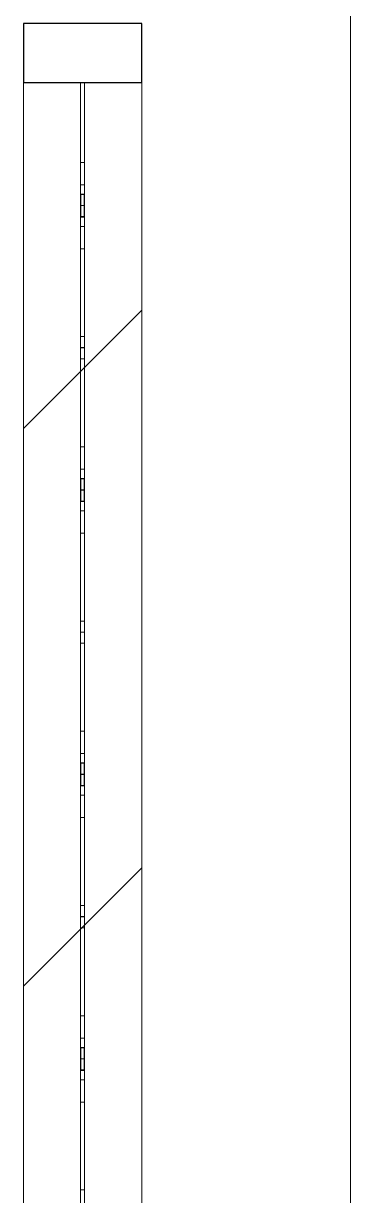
# Model space of a CAD drawing. Header units: millimetres. Extents: x -4948 to 42228, y -4856 to 69378.
# Drawn here: x -1136 to -970, y 23648 to 24242 of the extents above; entities that cross this region are included whole.
import ezdxf

# ---------------------------------------------------------------- set-up
doc = ezdxf.new("R2010")
doc.units = ezdxf.units.MM
doc.layers.add('A-FLOR', color=192, linetype='Continuous', lineweight=13)
doc.layers.add('A-GLAZ-CWMG', color=51, linetype='Continuous', lineweight=9)
pattern_1 = [(45, (0, 0), (-141.4214, 141.4214), [])]

# ---------------------------------------------------------------- blocks, each defined once
blk = doc.blocks.new('27ELB-RD-AR-0000-BIM_rvt-1-1 этаж отм_ _0_000 лотки')
at = {"layer": 'A-GLAZ-CWMG'}
h = blk.add_hatch(dxfattribs=at)
h.set_pattern_fill('FP_3', color=252, style=0, pattern_type=2)
h.set_pattern_definition(pattern_1)
h.paths.add_polyline_path([(-1076.26, 24051.77), (-1076.26, 24103.53), (-1136.26, 24103.53), (-1136.26, 24051.77), (-1084.48, 24051.77)], flags=0)
h = blk.add_hatch(dxfattribs=at)
h.set_pattern_fill('FP_4', color=252, style=0, pattern_type=2)
h.set_pattern_definition(pattern_1)
h.paths.add_polyline_path([(-1076.26, 23959.31), (-1076.26, 24051.77), (-1136.26, 24051.77), (-1136.26, 23959.31), (-1084.48, 23959.31)], flags=0)
h = blk.add_hatch(dxfattribs=at)
h.set_pattern_fill('FP_3', color=252, style=0, pattern_type=2)
h.set_pattern_definition(pattern_1)
h.paths.add_polyline_path([(-1076.26, 23763.32), (-1076.26, 23815.09), (-1136.26, 23815.09), (-1136.26, 23763.32), (-1084.48, 23763.32)], flags=0)
h = blk.add_hatch(dxfattribs=at)
h.set_pattern_fill('FP_13', color=252, style=0, pattern_type=2)
h.set_pattern_definition(pattern_1)
h.paths.add_polyline_path([(-1076.26, 23670.87), (-1076.26, 23763.32), (-1136.26, 23763.32), (-1136.26, 23670.87), (-1084.48, 23670.87)], flags=0)
at = {"layer": 'A-FLOR', "color": 252, "lineweight": 9}
blk.add_line((-970.26, 18605.6), (-970.26, 24778.6), dxfattribs=at)
at = {"layer": 'A-GLAZ-CWMG', "color": 252, "lineweight": 25}
for p, q in [((-1136.26, 24242.1), (-1136.26, 24212.1)), ((-1076.26, 24242.1), (-1136.26, 24242.1)), ((-1076.26, 24212.1), (-1076.26, 24242.1)), ((-1136.26, 24212.1), (-1076.26, 24212.1)), ((-1105.26, 24155.42), (-1107.26, 24155.42)), ((-1107.26, 24155.42), (-1107.26, 24149.76)), ((-1105.26, 24149.76), (-1105.26, 24155.42)), ((-1107.26, 24149.76), (-1107.26, 24144.1)), ((-1105.26, 24144.1), (-1105.26, 24149.76)), ((-1107.26, 24144.1), (-1105.26, 24144.1)), ((-1105.26, 24011.2), (-1107.26, 24011.2)), ((-1107.26, 24011.2), (-1107.26, 24005.54)), ((-1105.26, 24005.54), (-1105.26, 24011.2)), ((-1107.26, 24005.54), (-1107.26, 23999.88)), ((-1105.26, 23999.88), (-1105.26, 24005.54)), ((-1107.26, 23999.88), (-1105.26, 23999.88)), ((-1105.26, 23866.97), (-1107.26, 23866.97)), ((-1107.26, 23866.97), (-1107.26, 23861.32)), ((-1105.26, 23861.32), (-1105.26, 23866.97)), ((-1107.26, 23861.32), (-1107.26, 23855.66)), ((-1105.26, 23855.66), (-1105.26, 23861.32)), ((-1107.26, 23855.66), (-1105.26, 23855.66)), ((-1105.26, 23722.75), (-1107.26, 23722.75)), ((-1107.26, 23722.75), (-1107.26, 23717.1)), ((-1105.26, 23717.1), (-1105.26, 23722.75)), ((-1107.26, 23717.1), (-1107.26, 23711.44)), ((-1105.26, 23711.44), (-1105.26, 23717.1)), ((-1107.26, 23711.44), (-1105.26, 23711.44))]:
    blk.add_line(p, q, dxfattribs=at)
at = {"layer": 'A-GLAZ-CWMG', "color": 252}
for p, q in [((-1136.26, 24195.99), (-1136.26, 24212.1)), ((-1107.26, 24149.76), (-1107.26, 24212.1)), ((-1107.26, 24149.76), (-1107.26, 24212.1)), ((-1107.26, 24149.76), (-1107.26, 24212.1)), ((-1107.26, 24149.76), (-1107.26, 24212.1)), ((-1107.26, 24155.42), (-1107.26, 24212.1)), ((-1107.26, 24152.59), (-1107.26, 24212.1)), ((-1107.26, 24152.59), (-1107.26, 24212.1)), ((-1107.26, 24152.59), (-1107.26, 24212.1)), ((-1107.26, 24149.76), (-1107.26, 24212.1)), ((-1107.26, 24149.76), (-1107.26, 24212.1)), ((-1107.26, 24149.76), (-1107.26, 24212.1)), ((-1107.26, 24149.76), (-1107.26, 24212.1)), ((-1107.26, 24152.59), (-1107.26, 24212.1)), ((-1107.26, 24152.59), (-1107.26, 24212.1)), ((-1107.26, 24152.59), (-1107.26, 24212.1)), ((-1107.26, 24152.59), (-1107.26, 24212.1)), ((-1105.26, 24212.1), (-1105.26, 24149.76)), ((-1105.26, 24212.1), (-1105.26, 24149.76)), ((-1105.26, 24212.1), (-1105.26, 24149.76)), ((-1105.26, 24212.1), (-1105.26, 24149.76)), ((-1105.26, 24212.1), (-1105.26, 24155.42)), ((-1105.26, 24212.1), (-1105.26, 24152.59)), ((-1105.26, 24212.1), (-1105.26, 24152.59)), ((-1105.26, 24212.1), (-1105.26, 24152.59)), ((-1105.26, 24212.1), (-1105.26, 24149.76)), ((-1105.26, 24212.1), (-1105.26, 24149.76)), ((-1105.26, 24212.1), (-1105.26, 24149.76)), ((-1105.26, 24212.1), (-1105.26, 24149.76)), ((-1105.26, 24212.1), (-1105.26, 24152.59)), ((-1105.26, 24212.1), (-1105.26, 24152.59)), ((-1105.26, 24212.1), (-1105.26, 24152.59)), ((-1105.26, 24212.1), (-1105.26, 24152.59)), ((-1076.26, 24195.99), (-1076.26, 24212.1)), ((-1136.26, 24103.53), (-1136.26, 24195.99)), ((-1076.26, 24103.53), (-1076.26, 24195.99)), ((-1107.26, 24152.59), (-1107.26, 24171.65)), ((-1105.26, 24171.65), (-1107.26, 24171.65)), ((-1105.26, 24171.65), (-1105.26, 24152.59)), ((-1107.26, 24160.33), (-1105.26, 24160.33)), ((-1107.26, 24155.42), (-1105.26, 24155.42)), ((-1107.26, 24155.42), (-1105.26, 24155.42)), ((-1107.26, 24155.42), (-1105.26, 24155.42)), ((-1107.26, 24155.42), (-1105.26, 24155.42)), ((-1107.26, 24155.42), (-1105.26, 24155.42)), ((-1107.26, 24155.42), (-1105.26, 24155.42)), ((-1107.26, 24155.42), (-1105.26, 24155.42)), ((-1107.26, 24155.42), (-1105.26, 24155.42)), ((-1107.26, 24080.48), (-1107.26, 24152.59)), ((-1107.26, 24080.48), (-1107.26, 24152.59)), ((-1107.26, 24080.48), (-1107.26, 24152.59)), ((-1107.26, 24080.48), (-1107.26, 24152.59)), ((-1107.26, 24080.48), (-1107.26, 24152.59)), ((-1107.26, 24080.48), (-1107.26, 24152.59)), ((-1107.26, 24080.48), (-1107.26, 24152.59)), ((-1107.26, 24080.48), (-1107.26, 24152.59)), ((-1105.26, 24152.59), (-1105.26, 24080.48)), ((-1105.26, 24152.59), (-1105.26, 24080.48)), ((-1105.26, 24152.59), (-1105.26, 24080.48)), ((-1105.26, 24152.59), (-1105.26, 24080.48)), ((-1105.26, 24152.59), (-1105.26, 24080.48)), ((-1105.26, 24152.59), (-1105.26, 24080.48)), ((-1105.26, 24152.59), (-1105.26, 24080.48)), ((-1105.26, 24152.59), (-1105.26, 24080.48)), ((-1105.26, 24149.84), (-1107.26, 24149.84)), ((-1107.26, 24149.84), (-1107.26, 24144.18)), ((-1105.26, 24149.84), (-1107.26, 24149.84)), ((-1107.26, 24149.84), (-1107.26, 24144.18)), ((-1105.26, 24149.84), (-1107.26, 24149.84)), ((-1107.26, 24149.84), (-1107.26, 24144.18)), ((-1105.26, 24149.84), (-1107.26, 24149.84)), ((-1107.26, 24149.84), (-1107.26, 24144.18)), ((-1105.26, 24149.84), (-1107.26, 24149.84)), ((-1107.26, 24149.84), (-1107.26, 24144.18)), ((-1105.26, 24149.84), (-1107.26, 24149.84)), ((-1107.26, 24149.84), (-1107.26, 24144.18)), ((-1105.26, 24149.84), (-1107.26, 24149.84)), ((-1107.26, 24149.84), (-1107.26, 24144.18)), ((-1105.26, 24149.84), (-1107.26, 24149.84)), ((-1107.26, 24149.84), (-1107.26, 24144.18)), ((-1105.26, 24149.76), (-1107.26, 24149.76)), ((-1105.26, 24149.76), (-1107.26, 24149.76)), ((-1105.26, 24149.76), (-1107.26, 24149.76)), ((-1105.26, 24149.76), (-1107.26, 24149.76)), ((-1105.26, 24149.76), (-1107.26, 24149.76)), ((-1105.26, 24149.76), (-1107.26, 24149.76)), ((-1105.26, 24149.76), (-1107.26, 24149.76)), ((-1105.26, 24149.76), (-1107.26, 24149.76)), ((-1105.26, 24149.76), (-1107.26, 24149.76)), ((-1107.26, 24149.76), (-1107.26, 24144.1)), ((-1105.26, 24144.18), (-1105.26, 24149.84)), ((-1105.26, 24144.18), (-1105.26, 24149.84)), ((-1105.26, 24144.18), (-1105.26, 24149.84)), ((-1105.26, 24144.18), (-1105.26, 24149.84)), ((-1105.26, 24144.18), (-1105.26, 24149.84)), ((-1105.26, 24144.18), (-1105.26, 24149.84)), ((-1105.26, 24144.18), (-1105.26, 24149.84)), ((-1105.26, 24144.18), (-1105.26, 24149.84)), ((-1105.26, 24144.1), (-1105.26, 24149.76)), ((-1107.26, 24144.18), (-1105.26, 24144.18)), ((-1107.26, 24077.65), (-1107.26, 24144.18)), ((-1107.26, 24144.18), (-1105.26, 24144.18)), ((-1107.26, 24077.65), (-1107.26, 24144.18)), ((-1107.26, 24144.18), (-1105.26, 24144.18)), ((-1107.26, 24077.65), (-1107.26, 24144.18)), ((-1107.26, 24144.18), (-1105.26, 24144.18)), ((-1107.26, 24077.65), (-1107.26, 24144.18)), ((-1107.26, 24144.18), (-1105.26, 24144.18)), ((-1107.26, 24077.65), (-1107.26, 24144.18)), ((-1107.26, 24144.18), (-1105.26, 24144.18)), ((-1107.26, 24077.65), (-1107.26, 24144.18)), ((-1107.26, 24144.18), (-1105.26, 24144.18)), ((-1107.26, 24077.65), (-1107.26, 24144.18)), ((-1107.26, 24144.18), (-1105.26, 24144.18)), ((-1107.26, 24077.65), (-1107.26, 24144.18)), ((-1107.26, 24144.1), (-1105.26, 24144.1)), ((-1107.26, 24127.87), (-1107.26, 24144.1)), ((-1105.26, 24144.18), (-1105.26, 24077.65)), ((-1105.26, 24144.18), (-1105.26, 24077.65)), ((-1105.26, 24144.18), (-1105.26, 24077.65)), ((-1105.26, 24144.18), (-1105.26, 24077.65)), ((-1105.26, 24144.18), (-1105.26, 24077.65)), ((-1105.26, 24144.18), (-1105.26, 24077.65)), ((-1105.26, 24144.18), (-1105.26, 24077.65)), ((-1105.26, 24144.18), (-1105.26, 24077.65)), ((-1105.26, 24144.1), (-1105.26, 24127.87)), ((-1105.26, 24139.19), (-1107.26, 24139.19)), ((-1107.26, 24127.87), (-1105.26, 24127.87)), ((-1136.26, 24051.77), (-1136.26, 24103.53)), ((-1076.26, 24051.77), (-1076.26, 24103.53)), ((-1107.26, 24083.31), (-1105.26, 24083.31)), ((-1107.26, 24083.31), (-1105.26, 24083.31)), ((-1107.26, 24083.31), (-1105.26, 24083.31)), ((-1107.26, 24083.31), (-1105.26, 24083.31)), ((-1107.26, 24083.31), (-1105.26, 24083.31)), ((-1107.26, 24083.31), (-1105.26, 24083.31)), ((-1107.26, 24083.31), (-1105.26, 24083.31)), ((-1107.26, 24083.31), (-1105.26, 24083.31)), ((-1107.26, 24011.2), (-1107.26, 24080.48)), ((-1107.26, 24008.37), (-1107.26, 24080.48)), ((-1107.26, 24008.37), (-1107.26, 24080.48)), ((-1107.26, 24008.37), (-1107.26, 24080.48)), ((-1107.26, 24008.37), (-1107.26, 24080.48)), ((-1107.26, 24008.37), (-1107.26, 24080.48)), ((-1107.26, 24008.37), (-1107.26, 24080.48)), ((-1107.26, 24008.37), (-1107.26, 24080.48)), ((-1105.26, 24080.48), (-1105.26, 24011.2)), ((-1105.26, 24080.48), (-1105.26, 24008.37)), ((-1105.26, 24080.48), (-1105.26, 24008.37)), ((-1105.26, 24080.48), (-1105.26, 24008.37)), ((-1105.26, 24080.48), (-1105.26, 24008.37)), ((-1105.26, 24080.48), (-1105.26, 24008.37)), ((-1105.26, 24080.48), (-1105.26, 24008.37)), ((-1105.26, 24080.48), (-1105.26, 24008.37)), ((-1105.26, 24077.72), (-1107.26, 24077.72)), ((-1107.26, 24077.72), (-1107.26, 24072.07)), ((-1105.26, 24077.72), (-1107.26, 24077.72)), ((-1107.26, 24077.72), (-1107.26, 24072.07)), ((-1105.26, 24077.72), (-1107.26, 24077.72)), ((-1107.26, 24077.72), (-1107.26, 24072.07)), ((-1105.26, 24077.72), (-1107.26, 24077.72)), ((-1107.26, 24077.72), (-1107.26, 24072.07)), ((-1105.26, 24077.72), (-1107.26, 24077.72)), ((-1107.26, 24077.72), (-1107.26, 24072.07)), ((-1105.26, 24077.72), (-1107.26, 24077.72)), ((-1107.26, 24077.72), (-1107.26, 24072.07)), ((-1105.26, 24077.72), (-1107.26, 24077.72)), ((-1107.26, 24077.72), (-1107.26, 24072.07)), ((-1105.26, 24077.72), (-1107.26, 24077.72)), ((-1107.26, 24077.72), (-1107.26, 24072.07)), ((-1105.26, 24077.65), (-1107.26, 24077.65)), ((-1105.26, 24077.65), (-1107.26, 24077.65)), ((-1105.26, 24077.65), (-1107.26, 24077.65)), ((-1105.26, 24077.65), (-1107.26, 24077.65)), ((-1105.26, 24077.65), (-1107.26, 24077.65)), ((-1105.26, 24077.65), (-1107.26, 24077.65)), ((-1105.26, 24077.65), (-1107.26, 24077.65)), ((-1105.26, 24077.65), (-1107.26, 24077.65)), ((-1105.26, 24072.07), (-1105.26, 24077.72)), ((-1105.26, 24072.07), (-1105.26, 24077.72)), ((-1105.26, 24072.07), (-1105.26, 24077.72)), ((-1105.26, 24072.07), (-1105.26, 24077.72)), ((-1105.26, 24072.07), (-1105.26, 24077.72)), ((-1105.26, 24072.07), (-1105.26, 24077.72)), ((-1105.26, 24072.07), (-1105.26, 24077.72)), ((-1105.26, 24072.07), (-1105.26, 24077.72)), ((-1107.26, 24072.07), (-1105.26, 24072.07)), ((-1107.26, 24005.54), (-1107.26, 24072.07)), ((-1107.26, 24072.07), (-1105.26, 24072.07)), ((-1107.26, 24005.54), (-1107.26, 24072.07)), ((-1107.26, 24072.07), (-1105.26, 24072.07)), ((-1107.26, 24005.54), (-1107.26, 24072.07)), ((-1107.26, 24072.07), (-1105.26, 24072.07)), ((-1107.26, 24005.54), (-1107.26, 24072.07)), ((-1107.26, 24072.07), (-1105.26, 24072.07)), ((-1107.26, 24005.54), (-1107.26, 24072.07)), ((-1107.26, 24072.07), (-1105.26, 24072.07)), ((-1107.26, 24005.54), (-1107.26, 24072.07)), ((-1107.26, 24072.07), (-1105.26, 24072.07)), ((-1107.26, 24005.54), (-1107.26, 24072.07)), ((-1107.26, 24072.07), (-1105.26, 24072.07)), ((-1107.26, 24005.54), (-1107.26, 24072.07)), ((-1105.26, 24072.07), (-1105.26, 24005.54)), ((-1105.26, 24072.07), (-1105.26, 24005.54)), ((-1105.26, 24072.07), (-1105.26, 24005.54)), ((-1105.26, 24072.07), (-1105.26, 24005.54)), ((-1105.26, 24072.07), (-1105.26, 24005.54)), ((-1105.26, 24072.07), (-1105.26, 24005.54)), ((-1105.26, 24072.07), (-1105.26, 24005.54)), ((-1105.26, 24072.07), (-1105.26, 24005.54)), ((-1136.26, 23959.31), (-1136.26, 24051.77)), ((-1076.26, 23959.31), (-1076.26, 24051.77)), ((-1107.26, 24008.37), (-1107.26, 24027.42)), ((-1105.26, 24027.42), (-1107.26, 24027.42)), ((-1105.26, 24027.42), (-1105.26, 24008.37)), ((-1107.26, 24016.11), (-1105.26, 24016.11)), ((-1107.26, 24011.2), (-1105.26, 24011.2)), ((-1107.26, 24011.2), (-1105.26, 24011.2)), ((-1107.26, 24011.2), (-1105.26, 24011.2)), ((-1107.26, 24011.2), (-1105.26, 24011.2)), ((-1107.26, 24011.2), (-1105.26, 24011.2)), ((-1107.26, 24011.2), (-1105.26, 24011.2)), ((-1107.26, 24011.2), (-1105.26, 24011.2)), ((-1107.26, 24011.2), (-1105.26, 24011.2)), ((-1107.26, 23936.26), (-1107.26, 24008.37)), ((-1107.26, 23936.26), (-1107.26, 24008.37)), ((-1107.26, 23936.26), (-1107.26, 24008.37)), ((-1107.26, 23936.26), (-1107.26, 24008.37)), ((-1107.26, 23936.26), (-1107.26, 24008.37)), ((-1107.26, 23936.26), (-1107.26, 24008.37)), ((-1107.26, 23936.26), (-1107.26, 24008.37)), ((-1107.26, 23936.26), (-1107.26, 24008.37)), ((-1105.26, 24005.61), (-1107.26, 24005.61)), ((-1107.26, 24005.61), (-1107.26, 23999.96)), ((-1105.26, 24005.61), (-1107.26, 24005.61)), ((-1107.26, 24005.61), (-1107.26, 23999.96)), ((-1105.26, 24005.61), (-1107.26, 24005.61)), ((-1107.26, 24005.61), (-1107.26, 23999.96)), ((-1105.26, 24005.61), (-1107.26, 24005.61)), ((-1107.26, 24005.61), (-1107.26, 23999.96)), ((-1105.26, 24005.61), (-1107.26, 24005.61)), ((-1107.26, 24005.61), (-1107.26, 23999.96)), ((-1105.26, 24005.61), (-1107.26, 24005.61)), ((-1107.26, 24005.61), (-1107.26, 23999.96)), ((-1105.26, 24005.61), (-1107.26, 24005.61)), ((-1107.26, 24005.61), (-1107.26, 23999.96)), ((-1105.26, 24005.61), (-1107.26, 24005.61)), ((-1107.26, 24005.61), (-1107.26, 23999.96)), ((-1105.26, 24005.54), (-1107.26, 24005.54)), ((-1105.26, 24005.54), (-1107.26, 24005.54)), ((-1105.26, 24005.54), (-1107.26, 24005.54)), ((-1105.26, 24005.54), (-1107.26, 24005.54)), ((-1105.26, 24005.54), (-1107.26, 24005.54)), ((-1105.26, 24005.54), (-1107.26, 24005.54)), ((-1105.26, 24005.54), (-1107.26, 24005.54)), ((-1105.26, 24005.54), (-1107.26, 24005.54)), ((-1105.26, 24005.54), (-1107.26, 24005.54)), ((-1107.26, 24005.54), (-1107.26, 23999.88)), ((-1105.26, 24008.37), (-1105.26, 23936.26)), ((-1105.26, 24008.37), (-1105.26, 23936.26)), ((-1105.26, 24008.37), (-1105.26, 23936.26)), ((-1105.26, 24008.37), (-1105.26, 23936.26)), ((-1105.26, 24008.37), (-1105.26, 23936.26)), ((-1105.26, 24008.37), (-1105.26, 23936.26)), ((-1105.26, 24008.37), (-1105.26, 23936.26)), ((-1105.26, 24008.37), (-1105.26, 23936.26)), ((-1105.26, 23999.96), (-1105.26, 24005.61)), ((-1105.26, 23999.96), (-1105.26, 24005.61)), ((-1105.26, 23999.96), (-1105.26, 24005.61)), ((-1105.26, 23999.96), (-1105.26, 24005.61)), ((-1105.26, 23999.96), (-1105.26, 24005.61)), ((-1105.26, 23999.96), (-1105.26, 24005.61)), ((-1105.26, 23999.96), (-1105.26, 24005.61)), ((-1105.26, 23999.96), (-1105.26, 24005.61)), ((-1105.26, 23999.88), (-1105.26, 24005.54)), ((-1107.26, 23999.96), (-1105.26, 23999.96)), ((-1107.26, 23933.43), (-1107.26, 23999.96)), ((-1107.26, 23999.96), (-1105.26, 23999.96)), ((-1107.26, 23933.43), (-1107.26, 23999.96)), ((-1107.26, 23999.96), (-1105.26, 23999.96)), ((-1107.26, 23933.43), (-1107.26, 23999.96)), ((-1107.26, 23999.96), (-1105.26, 23999.96)), ((-1107.26, 23933.43), (-1107.26, 23999.96)), ((-1107.26, 23999.96), (-1105.26, 23999.96)), ((-1107.26, 23933.43), (-1107.26, 23999.96)), ((-1107.26, 23999.96), (-1105.26, 23999.96)), ((-1107.26, 23933.43), (-1107.26, 23999.96)), ((-1107.26, 23999.96), (-1105.26, 23999.96)), ((-1107.26, 23933.43), (-1107.26, 23999.96)), ((-1107.26, 23999.96), (-1105.26, 23999.96)), ((-1107.26, 23933.43), (-1107.26, 23999.96)), ((-1107.26, 23999.88), (-1105.26, 23999.88)), ((-1107.26, 23983.65), (-1107.26, 23999.88)), ((-1105.26, 23999.96), (-1105.26, 23933.43)), ((-1105.26, 23999.96), (-1105.26, 23933.43)), ((-1105.26, 23999.96), (-1105.26, 23933.43)), ((-1105.26, 23999.96), (-1105.26, 23933.43)), ((-1105.26, 23999.96), (-1105.26, 23933.43)), ((-1105.26, 23999.96), (-1105.26, 23933.43)), ((-1105.26, 23999.96), (-1105.26, 23933.43)), ((-1105.26, 23999.96), (-1105.26, 23933.43)), ((-1105.26, 23999.88), (-1105.26, 23983.65)), ((-1105.26, 23994.97), (-1107.26, 23994.97)), ((-1107.26, 23983.65), (-1105.26, 23983.65)), ((-1136.26, 23907.55), (-1136.26, 23959.31)), ((-1076.26, 23907.55), (-1076.26, 23959.31)), ((-1107.26, 23939.08), (-1105.26, 23939.08)), ((-1107.26, 23939.08), (-1105.26, 23939.08)), ((-1107.26, 23939.08), (-1105.26, 23939.08)), ((-1107.26, 23939.08), (-1105.26, 23939.08)), ((-1107.26, 23939.08), (-1105.26, 23939.08)), ((-1107.26, 23939.08), (-1105.26, 23939.08)), ((-1107.26, 23939.08), (-1105.26, 23939.08)), ((-1107.26, 23939.08), (-1105.26, 23939.08)), ((-1107.26, 23866.97), (-1107.26, 23936.26)), ((-1107.26, 23864.15), (-1107.26, 23936.26)), ((-1107.26, 23864.15), (-1107.26, 23936.26)), ((-1107.26, 23864.15), (-1107.26, 23936.26)), ((-1107.26, 23864.15), (-1107.26, 23936.26)), ((-1107.26, 23864.15), (-1107.26, 23936.26)), ((-1107.26, 23864.15), (-1107.26, 23936.26)), ((-1107.26, 23864.15), (-1107.26, 23936.26)), ((-1105.26, 23933.5), (-1107.26, 23933.5)), ((-1107.26, 23933.5), (-1107.26, 23927.85)), ((-1105.26, 23933.5), (-1107.26, 23933.5)), ((-1107.26, 23933.5), (-1107.26, 23927.85)), ((-1105.26, 23933.5), (-1107.26, 23933.5)), ((-1107.26, 23933.5), (-1107.26, 23927.85)), ((-1105.26, 23933.5), (-1107.26, 23933.5)), ((-1107.26, 23933.5), (-1107.26, 23927.85)), ((-1105.26, 23933.5), (-1107.26, 23933.5)), ((-1107.26, 23933.5), (-1107.26, 23927.85)), ((-1105.26, 23933.5), (-1107.26, 23933.5)), ((-1107.26, 23933.5), (-1107.26, 23927.85)), ((-1105.26, 23933.5), (-1107.26, 23933.5)), ((-1107.26, 23933.5), (-1107.26, 23927.85)), ((-1105.26, 23933.5), (-1107.26, 23933.5)), ((-1107.26, 23933.5), (-1107.26, 23927.85)), ((-1105.26, 23933.43), (-1107.26, 23933.43)), ((-1105.26, 23933.43), (-1107.26, 23933.43)), ((-1105.26, 23933.43), (-1107.26, 23933.43)), ((-1105.26, 23933.43), (-1107.26, 23933.43)), ((-1105.26, 23933.43), (-1107.26, 23933.43)), ((-1105.26, 23933.43), (-1107.26, 23933.43)), ((-1105.26, 23933.43), (-1107.26, 23933.43)), ((-1105.26, 23933.43), (-1107.26, 23933.43)), ((-1105.26, 23936.26), (-1105.26, 23866.97)), ((-1105.26, 23936.26), (-1105.26, 23864.15)), ((-1105.26, 23936.26), (-1105.26, 23864.15)), ((-1105.26, 23936.26), (-1105.26, 23864.15)), ((-1105.26, 23936.26), (-1105.26, 23864.15)), ((-1105.26, 23936.26), (-1105.26, 23864.15)), ((-1105.26, 23936.26), (-1105.26, 23864.15)), ((-1105.26, 23936.26), (-1105.26, 23864.15)), ((-1105.26, 23927.85), (-1105.26, 23933.5)), ((-1105.26, 23927.85), (-1105.26, 23933.5)), ((-1105.26, 23927.85), (-1105.26, 23933.5)), ((-1105.26, 23927.85), (-1105.26, 23933.5)), ((-1105.26, 23927.85), (-1105.26, 23933.5)), ((-1105.26, 23927.85), (-1105.26, 23933.5)), ((-1105.26, 23927.85), (-1105.26, 23933.5)), ((-1105.26, 23927.85), (-1105.26, 23933.5)), ((-1107.26, 23927.85), (-1105.26, 23927.85)), ((-1107.26, 23861.32), (-1107.26, 23927.85)), ((-1107.26, 23927.85), (-1105.26, 23927.85)), ((-1107.26, 23861.32), (-1107.26, 23927.85)), ((-1107.26, 23927.85), (-1105.26, 23927.85)), ((-1107.26, 23861.32), (-1107.26, 23927.85)), ((-1107.26, 23927.85), (-1105.26, 23927.85)), ((-1107.26, 23861.32), (-1107.26, 23927.85)), ((-1107.26, 23927.85), (-1105.26, 23927.85)), ((-1107.26, 23861.32), (-1107.26, 23927.85)), ((-1107.26, 23927.85), (-1105.26, 23927.85)), ((-1107.26, 23861.32), (-1107.26, 23927.85)), ((-1107.26, 23927.85), (-1105.26, 23927.85)), ((-1107.26, 23861.32), (-1107.26, 23927.85)), ((-1107.26, 23927.85), (-1105.26, 23927.85)), ((-1107.26, 23861.32), (-1107.26, 23927.85)), ((-1105.26, 23927.85), (-1105.26, 23861.32)), ((-1105.26, 23927.85), (-1105.26, 23861.32)), ((-1105.26, 23927.85), (-1105.26, 23861.32)), ((-1105.26, 23927.85), (-1105.26, 23861.32)), ((-1105.26, 23927.85), (-1105.26, 23861.32)), ((-1105.26, 23927.85), (-1105.26, 23861.32)), ((-1105.26, 23927.85), (-1105.26, 23861.32)), ((-1105.26, 23927.85), (-1105.26, 23861.32)), ((-1136.26, 23815.09), (-1136.26, 23907.55)), ((-1076.26, 23815.09), (-1076.26, 23907.55)), ((-1107.26, 23864.15), (-1107.26, 23883.2)), ((-1105.26, 23883.2), (-1107.26, 23883.2)), ((-1105.26, 23883.2), (-1105.26, 23864.15)), ((-1107.26, 23871.89), (-1105.26, 23871.89)), ((-1107.26, 23866.97), (-1105.26, 23866.97)), ((-1107.26, 23866.97), (-1105.26, 23866.97)), ((-1107.26, 23866.97), (-1105.26, 23866.97)), ((-1107.26, 23866.97), (-1105.26, 23866.97)), ((-1107.26, 23866.97), (-1105.26, 23866.97)), ((-1107.26, 23866.97), (-1105.26, 23866.97)), ((-1107.26, 23866.97), (-1105.26, 23866.97)), ((-1107.26, 23866.97), (-1105.26, 23866.97)), ((-1107.26, 23792.03), (-1107.26, 23864.15)), ((-1107.26, 23792.03), (-1107.26, 23864.15)), ((-1107.26, 23792.03), (-1107.26, 23864.15)), ((-1107.26, 23792.03), (-1107.26, 23864.15)), ((-1107.26, 23792.03), (-1107.26, 23864.15)), ((-1107.26, 23792.03), (-1107.26, 23864.15)), ((-1107.26, 23792.03), (-1107.26, 23864.15)), ((-1107.26, 23792.03), (-1107.26, 23864.15)), ((-1105.26, 23861.39), (-1107.26, 23861.39)), ((-1107.26, 23861.39), (-1107.26, 23855.74)), ((-1105.26, 23861.39), (-1107.26, 23861.39)), ((-1107.26, 23861.39), (-1107.26, 23855.74)), ((-1105.26, 23861.39), (-1107.26, 23861.39)), ((-1107.26, 23861.39), (-1107.26, 23855.74)), ((-1105.26, 23861.39), (-1107.26, 23861.39)), ((-1107.26, 23861.39), (-1107.26, 23855.74)), ((-1105.26, 23861.39), (-1107.26, 23861.39)), ((-1107.26, 23861.39), (-1107.26, 23855.74)), ((-1105.26, 23861.39), (-1107.26, 23861.39)), ((-1107.26, 23861.39), (-1107.26, 23855.74)), ((-1105.26, 23861.39), (-1107.26, 23861.39)), ((-1107.26, 23861.39), (-1107.26, 23855.74)), ((-1105.26, 23861.39), (-1107.26, 23861.39)), ((-1107.26, 23861.39), (-1107.26, 23855.74)), ((-1105.26, 23861.32), (-1107.26, 23861.32)), ((-1105.26, 23861.32), (-1107.26, 23861.32)), ((-1105.26, 23861.32), (-1107.26, 23861.32)), ((-1105.26, 23861.32), (-1107.26, 23861.32)), ((-1105.26, 23861.32), (-1107.26, 23861.32)), ((-1105.26, 23861.32), (-1107.26, 23861.32)), ((-1105.26, 23861.32), (-1107.26, 23861.32)), ((-1105.26, 23861.32), (-1107.26, 23861.32)), ((-1105.26, 23861.32), (-1107.26, 23861.32)), ((-1107.26, 23861.32), (-1107.26, 23855.66)), ((-1105.26, 23864.15), (-1105.26, 23792.03)), ((-1105.26, 23864.15), (-1105.26, 23792.03)), ((-1105.26, 23864.15), (-1105.26, 23792.03)), ((-1105.26, 23864.15), (-1105.26, 23792.03)), ((-1105.26, 23864.15), (-1105.26, 23792.03)), ((-1105.26, 23864.15), (-1105.26, 23792.03)), ((-1105.26, 23864.15), (-1105.26, 23792.03)), ((-1105.26, 23864.15), (-1105.26, 23792.03)), ((-1105.26, 23855.74), (-1105.26, 23861.39)), ((-1105.26, 23855.74), (-1105.26, 23861.39)), ((-1105.26, 23855.74), (-1105.26, 23861.39)), ((-1105.26, 23855.74), (-1105.26, 23861.39)), ((-1105.26, 23855.74), (-1105.26, 23861.39)), ((-1105.26, 23855.74), (-1105.26, 23861.39)), ((-1105.26, 23855.74), (-1105.26, 23861.39)), ((-1105.26, 23855.74), (-1105.26, 23861.39)), ((-1105.26, 23855.66), (-1105.26, 23861.32)), ((-1107.26, 23855.74), (-1105.26, 23855.74)), ((-1107.26, 23789.21), (-1107.26, 23855.74)), ((-1107.26, 23855.74), (-1105.26, 23855.74)), ((-1107.26, 23789.21), (-1107.26, 23855.74)), ((-1107.26, 23855.74), (-1105.26, 23855.74)), ((-1107.26, 23789.21), (-1107.26, 23855.74)), ((-1107.26, 23855.74), (-1105.26, 23855.74)), ((-1107.26, 23789.21), (-1107.26, 23855.74)), ((-1107.26, 23855.74), (-1105.26, 23855.74)), ((-1107.26, 23789.21), (-1107.26, 23855.74)), ((-1107.26, 23855.74), (-1105.26, 23855.74)), ((-1107.26, 23789.21), (-1107.26, 23855.74)), ((-1107.26, 23855.74), (-1105.26, 23855.74)), ((-1107.26, 23789.21), (-1107.26, 23855.74)), ((-1107.26, 23855.74), (-1105.26, 23855.74)), ((-1107.26, 23789.21), (-1107.26, 23855.74)), ((-1107.26, 23855.66), (-1105.26, 23855.66)), ((-1107.26, 23839.43), (-1107.26, 23855.66)), ((-1105.26, 23855.74), (-1105.26, 23789.21)), ((-1105.26, 23855.74), (-1105.26, 23789.21)), ((-1105.26, 23855.74), (-1105.26, 23789.21)), ((-1105.26, 23855.74), (-1105.26, 23789.21)), ((-1105.26, 23855.74), (-1105.26, 23789.21)), ((-1105.26, 23855.74), (-1105.26, 23789.21)), ((-1105.26, 23855.74), (-1105.26, 23789.21)), ((-1105.26, 23855.74), (-1105.26, 23789.21)), ((-1105.26, 23855.66), (-1105.26, 23839.43)), ((-1105.26, 23850.75), (-1107.26, 23850.75)), ((-1107.26, 23839.43), (-1105.26, 23839.43)), ((-1136.26, 23763.32), (-1136.26, 23815.09)), ((-1076.26, 23763.32), (-1076.26, 23815.09)), ((-1107.26, 23794.86), (-1105.26, 23794.86)), ((-1107.26, 23794.86), (-1105.26, 23794.86)), ((-1107.26, 23794.86), (-1105.26, 23794.86)), ((-1107.26, 23794.86), (-1105.26, 23794.86)), ((-1107.26, 23794.86), (-1105.26, 23794.86)), ((-1107.26, 23794.86), (-1105.26, 23794.86)), ((-1107.26, 23794.86), (-1105.26, 23794.86)), ((-1107.26, 23794.86), (-1105.26, 23794.86)), ((-1107.26, 23722.75), (-1107.26, 23792.03)), ((-1107.26, 23719.92), (-1107.26, 23792.03)), ((-1107.26, 23719.92), (-1107.26, 23792.03)), ((-1107.26, 23719.92), (-1107.26, 23792.03)), ((-1107.26, 23719.92), (-1107.26, 23792.03)), ((-1107.26, 23719.92), (-1107.26, 23792.03)), ((-1107.26, 23719.92), (-1107.26, 23792.03)), ((-1107.26, 23719.92), (-1107.26, 23792.03)), ((-1105.26, 23789.28), (-1107.26, 23789.28)), ((-1107.26, 23789.28), (-1107.26, 23783.63)), ((-1105.26, 23789.28), (-1107.26, 23789.28)), ((-1107.26, 23789.28), (-1107.26, 23783.63)), ((-1105.26, 23789.28), (-1107.26, 23789.28)), ((-1107.26, 23789.28), (-1107.26, 23783.63)), ((-1105.26, 23789.28), (-1107.26, 23789.28)), ((-1107.26, 23789.28), (-1107.26, 23783.63)), ((-1105.26, 23789.28), (-1107.26, 23789.28)), ((-1107.26, 23789.28), (-1107.26, 23783.63)), ((-1105.26, 23789.28), (-1107.26, 23789.28)), ((-1107.26, 23789.28), (-1107.26, 23783.63)), ((-1105.26, 23789.28), (-1107.26, 23789.28)), ((-1107.26, 23789.28), (-1107.26, 23783.63)), ((-1105.26, 23789.28), (-1107.26, 23789.28)), ((-1107.26, 23789.28), (-1107.26, 23783.63)), ((-1105.26, 23789.21), (-1107.26, 23789.21)), ((-1105.26, 23789.21), (-1107.26, 23789.21)), ((-1105.26, 23789.21), (-1107.26, 23789.21)), ((-1105.26, 23789.21), (-1107.26, 23789.21)), ((-1105.26, 23789.21), (-1107.26, 23789.21)), ((-1105.26, 23789.21), (-1107.26, 23789.21)), ((-1105.26, 23789.21), (-1107.26, 23789.21)), ((-1105.26, 23789.21), (-1107.26, 23789.21)), ((-1105.26, 23792.03), (-1105.26, 23722.75)), ((-1105.26, 23792.03), (-1105.26, 23719.92)), ((-1105.26, 23792.03), (-1105.26, 23719.92)), ((-1105.26, 23792.03), (-1105.26, 23719.92)), ((-1105.26, 23792.03), (-1105.26, 23719.92)), ((-1105.26, 23792.03), (-1105.26, 23719.92)), ((-1105.26, 23792.03), (-1105.26, 23719.92)), ((-1105.26, 23792.03), (-1105.26, 23719.92)), ((-1105.26, 23783.63), (-1105.26, 23789.28)), ((-1105.26, 23783.63), (-1105.26, 23789.28)), ((-1105.26, 23783.63), (-1105.26, 23789.28)), ((-1105.26, 23783.63), (-1105.26, 23789.28)), ((-1105.26, 23783.63), (-1105.26, 23789.28)), ((-1105.26, 23783.63), (-1105.26, 23789.28)), ((-1105.26, 23783.63), (-1105.26, 23789.28)), ((-1105.26, 23783.63), (-1105.26, 23789.28)), ((-1107.26, 23783.63), (-1105.26, 23783.63)), ((-1107.26, 23717.1), (-1107.26, 23783.63)), ((-1107.26, 23783.63), (-1105.26, 23783.63)), ((-1107.26, 23717.1), (-1107.26, 23783.63)), ((-1107.26, 23783.63), (-1105.26, 23783.63)), ((-1107.26, 23717.1), (-1107.26, 23783.63)), ((-1107.26, 23783.63), (-1105.26, 23783.63)), ((-1107.26, 23717.1), (-1107.26, 23783.63)), ((-1107.26, 23783.63), (-1105.26, 23783.63)), ((-1107.26, 23717.1), (-1107.26, 23783.63)), ((-1107.26, 23783.63), (-1105.26, 23783.63)), ((-1107.26, 23717.1), (-1107.26, 23783.63)), ((-1107.26, 23783.63), (-1105.26, 23783.63)), ((-1107.26, 23717.1), (-1107.26, 23783.63)), ((-1107.26, 23783.63), (-1105.26, 23783.63)), ((-1107.26, 23717.1), (-1107.26, 23783.63)), ((-1105.26, 23783.63), (-1105.26, 23717.1)), ((-1105.26, 23783.63), (-1105.26, 23717.1)), ((-1105.26, 23783.63), (-1105.26, 23717.1)), ((-1105.26, 23783.63), (-1105.26, 23717.1)), ((-1105.26, 23783.63), (-1105.26, 23717.1)), ((-1105.26, 23783.63), (-1105.26, 23717.1)), ((-1105.26, 23783.63), (-1105.26, 23717.1)), ((-1105.26, 23783.63), (-1105.26, 23717.1)), ((-1136.26, 23670.87), (-1136.26, 23763.32)), ((-1076.26, 23670.87), (-1076.26, 23763.32)), ((-1107.26, 23719.92), (-1107.26, 23738.98)), ((-1105.26, 23738.98), (-1107.26, 23738.98)), ((-1105.26, 23738.98), (-1105.26, 23719.92)), ((-1107.26, 23727.67), (-1105.26, 23727.67)), ((-1107.26, 23722.75), (-1105.26, 23722.75)), ((-1107.26, 23722.75), (-1105.26, 23722.75)), ((-1107.26, 23722.75), (-1105.26, 23722.75)), ((-1107.26, 23722.75), (-1105.26, 23722.75)), ((-1107.26, 23722.75), (-1105.26, 23722.75)), ((-1107.26, 23722.75), (-1105.26, 23722.75)), ((-1107.26, 23722.75), (-1105.26, 23722.75)), ((-1107.26, 23722.75), (-1105.26, 23722.75)), ((-1107.26, 23647.81), (-1107.26, 23719.92)), ((-1107.26, 23647.81), (-1107.26, 23719.92)), ((-1107.26, 23647.81), (-1107.26, 23719.92)), ((-1107.26, 23647.81), (-1107.26, 23719.92)), ((-1107.26, 23647.81), (-1107.26, 23719.92)), ((-1107.26, 23647.81), (-1107.26, 23719.92)), ((-1107.26, 23647.81), (-1107.26, 23719.92)), ((-1107.26, 23647.81), (-1107.26, 23719.92)), ((-1105.26, 23719.92), (-1105.26, 23647.81)), ((-1105.26, 23719.92), (-1105.26, 23647.81)), ((-1105.26, 23719.92), (-1105.26, 23647.81)), ((-1105.26, 23719.92), (-1105.26, 23647.81)), ((-1105.26, 23719.92), (-1105.26, 23647.81)), ((-1105.26, 23719.92), (-1105.26, 23647.81)), ((-1105.26, 23719.92), (-1105.26, 23647.81)), ((-1105.26, 23719.92), (-1105.26, 23647.81)), ((-1105.26, 23717.17), (-1107.26, 23717.17)), ((-1107.26, 23717.17), (-1107.26, 23711.51)), ((-1105.26, 23717.17), (-1107.26, 23717.17)), ((-1107.26, 23717.17), (-1107.26, 23711.51)), ((-1105.26, 23717.17), (-1107.26, 23717.17)), ((-1107.26, 23717.17), (-1107.26, 23711.51)), ((-1105.26, 23717.17), (-1107.26, 23717.17)), ((-1107.26, 23717.17), (-1107.26, 23711.51)), ((-1105.26, 23717.17), (-1107.26, 23717.17)), ((-1107.26, 23717.17), (-1107.26, 23711.51)), ((-1105.26, 23717.17), (-1107.26, 23717.17)), ((-1107.26, 23717.17), (-1107.26, 23711.51)), ((-1105.26, 23717.17), (-1107.26, 23717.17)), ((-1107.26, 23717.17), (-1107.26, 23711.51)), ((-1105.26, 23717.17), (-1107.26, 23717.17)), ((-1107.26, 23717.17), (-1107.26, 23711.51)), ((-1105.26, 23717.1), (-1107.26, 23717.1)), ((-1105.26, 23717.1), (-1107.26, 23717.1)), ((-1105.26, 23717.1), (-1107.26, 23717.1)), ((-1105.26, 23717.1), (-1107.26, 23717.1)), ((-1105.26, 23717.1), (-1107.26, 23717.1)), ((-1105.26, 23717.1), (-1107.26, 23717.1)), ((-1105.26, 23717.1), (-1107.26, 23717.1)), ((-1105.26, 23717.1), (-1107.26, 23717.1)), ((-1105.26, 23717.1), (-1107.26, 23717.1)), ((-1107.26, 23717.1), (-1107.26, 23711.44)), ((-1105.26, 23711.51), (-1105.26, 23717.17)), ((-1105.26, 23711.51), (-1105.26, 23717.17)), ((-1105.26, 23711.51), (-1105.26, 23717.17)), ((-1105.26, 23711.51), (-1105.26, 23717.17)), ((-1105.26, 23711.51), (-1105.26, 23717.17)), ((-1105.26, 23711.51), (-1105.26, 23717.17)), ((-1105.26, 23711.51), (-1105.26, 23717.17)), ((-1105.26, 23711.51), (-1105.26, 23717.17)), ((-1105.26, 23711.44), (-1105.26, 23717.1)), ((-1107.26, 23711.51), (-1105.26, 23711.51)), ((-1107.26, 23644.99), (-1107.26, 23711.51)), ((-1107.26, 23711.51), (-1105.26, 23711.51)), ((-1107.26, 23644.99), (-1107.26, 23711.51)), ((-1107.26, 23711.51), (-1105.26, 23711.51)), ((-1107.26, 23644.99), (-1107.26, 23711.51)), ((-1107.26, 23711.51), (-1105.26, 23711.51)), ((-1107.26, 23644.99), (-1107.26, 23711.51)), ((-1107.26, 23711.51), (-1105.26, 23711.51)), ((-1107.26, 23644.99), (-1107.26, 23711.51)), ((-1107.26, 23711.51), (-1105.26, 23711.51)), ((-1107.26, 23644.99), (-1107.26, 23711.51)), ((-1107.26, 23711.51), (-1105.26, 23711.51)), ((-1107.26, 23644.99), (-1107.26, 23711.51)), ((-1107.26, 23711.51), (-1105.26, 23711.51)), ((-1107.26, 23644.99), (-1107.26, 23711.51)), ((-1107.26, 23711.44), (-1105.26, 23711.44)), ((-1107.26, 23695.21), (-1107.26, 23711.44)), ((-1105.26, 23706.52), (-1107.26, 23706.52)), ((-1105.26, 23711.51), (-1105.26, 23644.99)), ((-1105.26, 23711.51), (-1105.26, 23644.99)), ((-1105.26, 23711.51), (-1105.26, 23644.99)), ((-1105.26, 23711.51), (-1105.26, 23644.99)), ((-1105.26, 23711.51), (-1105.26, 23644.99)), ((-1105.26, 23711.51), (-1105.26, 23644.99)), ((-1105.26, 23711.51), (-1105.26, 23644.99)), ((-1105.26, 23711.51), (-1105.26, 23644.99)), ((-1105.26, 23711.44), (-1105.26, 23695.21)), ((-1107.26, 23695.21), (-1105.26, 23695.21)), ((-1136.26, 23619.1), (-1136.26, 23670.87)), ((-1076.26, 23619.1), (-1076.26, 23670.87)), ((-1107.26, 23650.64), (-1105.26, 23650.64)), ((-1107.26, 23650.64), (-1105.26, 23650.64)), ((-1107.26, 23650.64), (-1105.26, 23650.64)), ((-1107.26, 23650.64), (-1105.26, 23650.64)), ((-1107.26, 23650.64), (-1105.26, 23650.64)), ((-1107.26, 23650.64), (-1105.26, 23650.64)), ((-1107.26, 23650.64), (-1105.26, 23650.64)), ((-1107.26, 23650.64), (-1105.26, 23650.64)), ((-1107.26, 23575.7), (-1107.26, 23647.81)), ((-1105.26, 23647.81), (-1105.26, 23575.7))]:
    blk.add_line(p, q, dxfattribs=at)

msp = doc.modelspace()

# ---------------------------------------------------------------- block references
at = {"lineweight": 5}
msp.add_blockref('27ELB-RD-AR-0000-BIM_rvt-1-1 этаж отм_ _0_000 лотки', (0, 0), dxfattribs=at)

doc.saveas('drawing.dxf')
